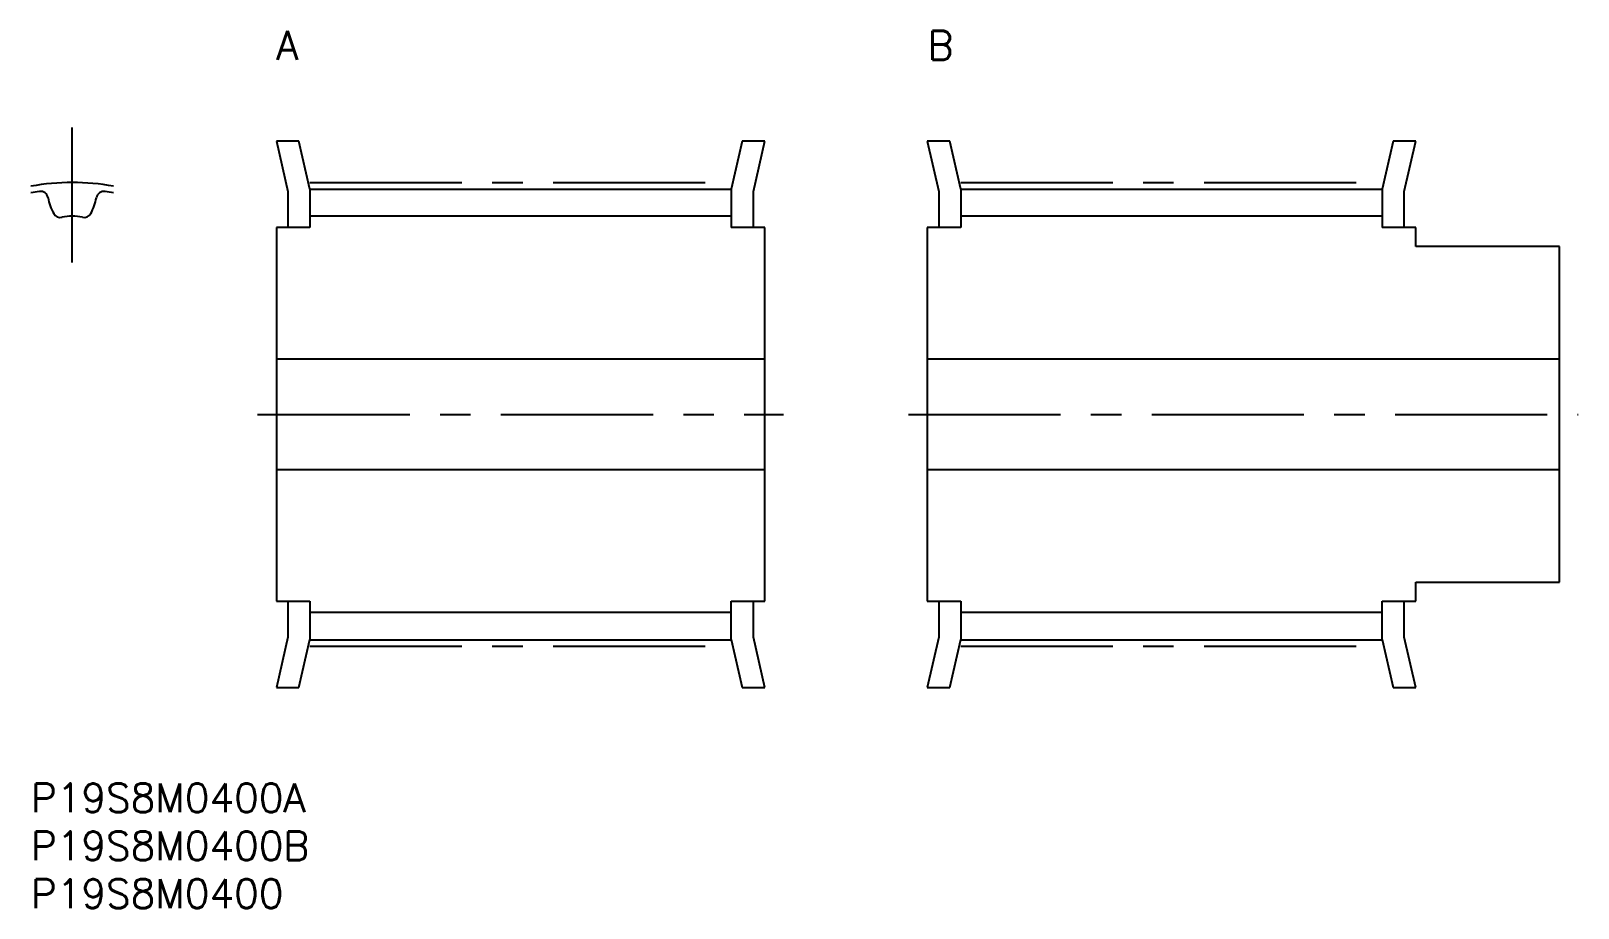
# Model space of a CAD drawing. Extents: x 0 to 162, y -13 to 78.
import ezdxf

# ---------------------------------------------------------------- set-up
doc = ezdxf.new("R2010")
doc.units = 0
doc.header["$LTSCALE"] = 0.5
doc.linetypes.add('CENTER', pattern=[50.8, 31.75, -6.35, 6.35, -6.35])
for name, color, linetype in [('MSM_CENTER', 1, 'CENTER'), ('MSM_CONTINUOUS', 7, 'CONTINUOUS'), ('MSM_PART_NUMBER', 7, 'CONTINUOUS')]:
    doc.layers.add(name, color=color, linetype=linetype)
doc.styles.get("Standard").update_dxf_attribs({"font": 'txt.shx', "height": 3, "bigfont": 'bigfont.shx'})

# ---------------------------------------------------------------- blocks, each defined once
blk = doc.blocks.new('*U31')
at = {"layer": 'MSM_PART_NUMBER'}
blk.add_text('P19S8M0400A', height=3, dxfattribs=at).set_placement((0, -3))
blk = doc.blocks.new('*U32')
at = {"layer": 'MSM_PART_NUMBER'}
blk.add_text('P19S8M0400B', height=3, dxfattribs=at).set_placement((0, -8))
blk = doc.blocks.new('*U33')
at = {"layer": 'MSM_PART_NUMBER'}
blk.add_text('A', height=3, dxfattribs=at).set_placement((25.62, 75.5))
blk = doc.blocks.new('*U34')
at = {"layer": 'MSM_PART_NUMBER'}
blk.add_text('B', height=3, dxfattribs=at).set_placement((93.62, 75.5))
blk = doc.blocks.new('*U35')
at = {"layer": 'MSM_PART_NUMBER'}
blk.add_text('P19S8M0400', height=3, dxfattribs=at).set_placement((0, -13))

msp = doc.modelspace()

# ---------------------------------------------------------------- linework, layer by layer
at = {"layer": 'MSM_CENTER'}
for p, q in [((4.31, 54.34), (4.31, 68.42)), ((29.12, 62.69), (73.12, 62.69)), ((97.07, 62.69), (141.07, 62.69)), ((23.67, 38.5), (78.57, 38.5)), ((91.62, 38.5), (161.52, 38.5)), ((29.12, 14.31), (73.12, 14.31)), ((97.07, 14.31), (141.07, 14.31))]:
    msp.add_line(p, q, dxfattribs=at)
msp.add_arc((4.31, 38.5), 24.19, 79.7346, 100.2654, dxfattribs=at)
at = {"layer": 'MSM_CONTINUOUS'}
for p, q in [((27.98, 67), (25.62, 67)), ((25.62, 67), (26.82, 61.74)), ((29.12, 62), (27.98, 67)), ((74.26, 67), (73.12, 62)), ((76.62, 67), (74.26, 67)), ((75.42, 61.74), (76.62, 67)), ((95.93, 67), (93.57, 67)), ((93.57, 67), (94.77, 61.74)), ((97.07, 62), (95.93, 67)), ((142.21, 67), (141.07, 62)), ((144.57, 67), (142.21, 67)), ((143.37, 61.74), (144.57, 67)), ((26.82, 61.74), (26.82, 58)), ((29.12, 62), (29.12, 58)), ((29.12, 62), (73.12, 62)), ((73.12, 62), (73.12, 58)), ((75.42, 58), (75.42, 61.74)), ((94.77, 61.74), (94.77, 58)), ((97.07, 62), (97.07, 58)), ((97.07, 62), (141.07, 62)), ((141.07, 62), (141.07, 58)), ((143.37, 58), (143.37, 61.74)), ((73.12, 59.17), (29.12, 59.17)), ((141.07, 59.17), (97.07, 59.17)), ((25.62, 58), (25.62, 19)), ((29.12, 58), (25.62, 58)), ((76.62, 58), (73.12, 58)), ((76.62, 19), (76.62, 58)), ((93.57, 58), (93.57, 19)), ((97.07, 58), (93.57, 58)), ((144.57, 58), (141.07, 58)), ((144.57, 56), (144.57, 58)), ((159.57, 56), (144.57, 56)), ((159.57, 21), (159.57, 56)), ((76.62, 44.25), (25.62, 44.25)), ((159.57, 44.25), (93.57, 44.25)), ((25.62, 32.75), (76.62, 32.75)), ((93.57, 32.75), (159.57, 32.75)), ((144.57, 19), (144.57, 21)), ((144.57, 21), (159.57, 21)), ((25.62, 19), (29.12, 19)), ((26.82, 19), (26.82, 15.26)), ((29.12, 19), (29.12, 14.99)), ((73.12, 17.82), (29.12, 17.82)), ((73.12, 14.99), (73.12, 19)), ((73.12, 19), (76.62, 19)), ((75.42, 15.26), (75.42, 19)), ((93.57, 19), (97.07, 19)), ((94.77, 19), (94.77, 15.26)), ((97.07, 19), (97.07, 14.99)), ((141.07, 17.82), (97.07, 17.82)), ((141.07, 14.99), (141.07, 19)), ((141.07, 19), (144.57, 19)), ((143.37, 15.26), (143.37, 19)), ((26.82, 15.26), (25.62, 10)), ((27.98, 10), (29.12, 15)), ((29.12, 14.99), (73.12, 14.99)), ((73.12, 15), (74.26, 10)), ((76.62, 10), (75.42, 15.26)), ((94.77, 15.26), (93.57, 10)), ((95.93, 10), (97.07, 15)), ((97.07, 14.99), (141.07, 14.99)), ((141.07, 15), (142.21, 10)), ((144.57, 10), (143.37, 15.26)), ((25.62, 10), (27.98, 10)), ((74.26, 10), (76.62, 10)), ((93.57, 10), (95.93, 10)), ((142.21, 10), (144.57, 10))]:
    msp.add_line(p, q, dxfattribs=at)
for centre, radius, start, end in [((4.31, 38.5), 23.5, 98.3795, 100.5679), ((1, 60.96), 0.8, 10.0048, 98.3795), ((7.62, 60.96), 0.8, 81.6205, 169.9952), ((4.31, 38.5), 23.5, 79.4321, 81.6205), ((6.91, 62), 5.2, 190.0048, 209.3753), ((1.71, 62), 5.2, 330.6247, 349.9952), ((3.08, 59.85), 0.8, 209.3753, 281.8712), ((4.31, 53.97), 5.2, 78.1288, 101.8712), ((5.55, 59.85), 0.8, 258.1288, 330.6247)]:
    msp.add_arc(centre, radius, start, end, dxfattribs=at)

# ---------------------------------------------------------------- block references
for name in ['*U33', '*U34', '*U31', '*U32', '*U35']:
    msp.add_blockref(name, (0, 0), dxfattribs=at)

doc.saveas('drawing.dxf')
